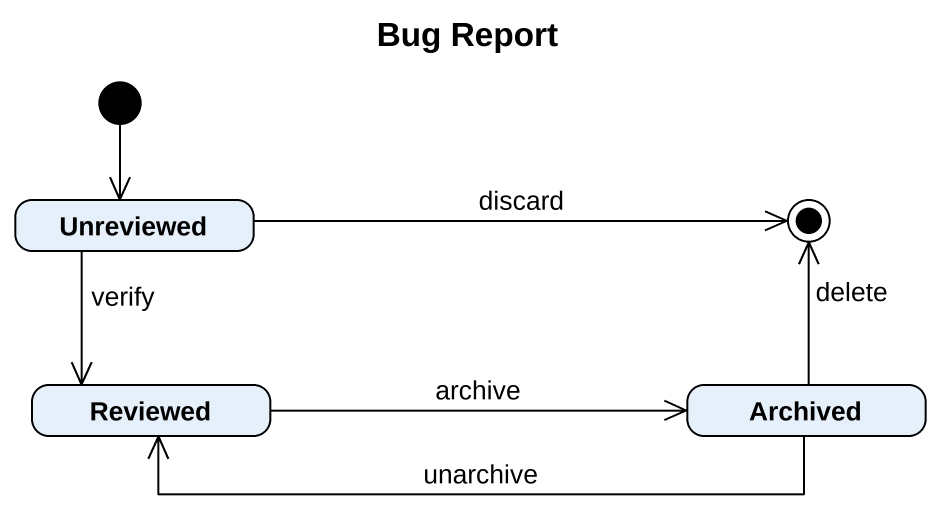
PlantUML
@startuml
title Bug Report
hide empty description
state Unreviewed
state Reviewed
state Archived
[*] --> Unreviewed
Unreviewed --> Reviewed : verify
Reviewed -right-> Archived : archive
Archived -left-> Reviewed : unarchive
Unreviewed -right-> [*] : discard
Archived -up-> [*] : delete
@enduml
